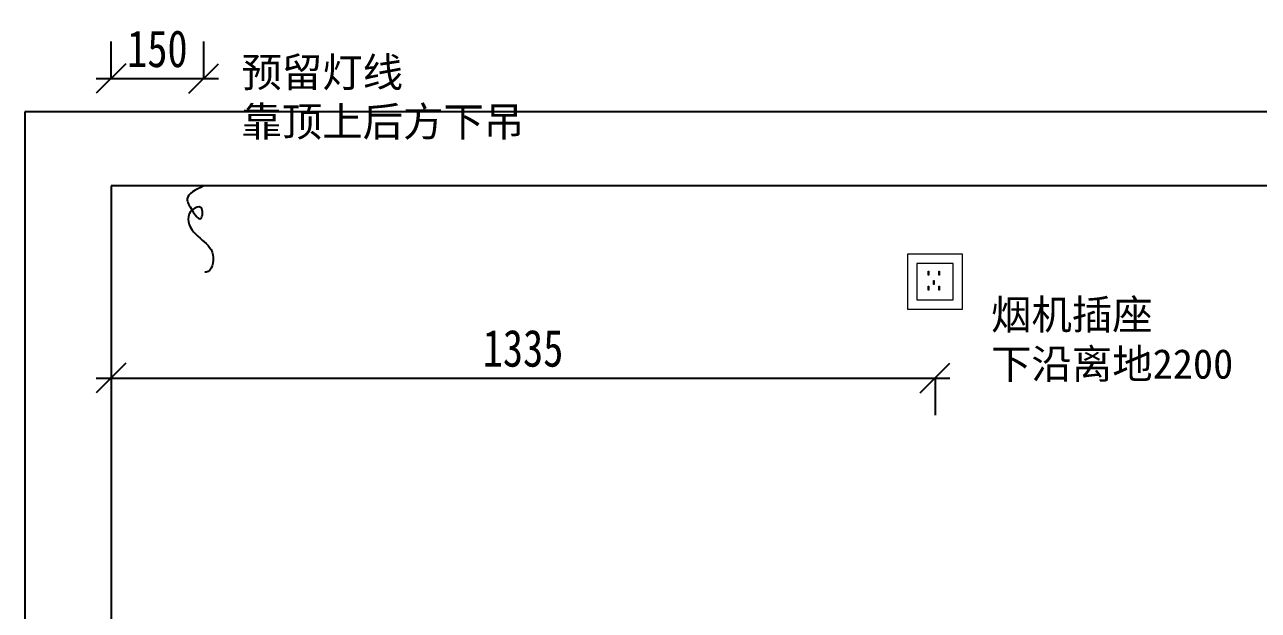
# Model space of a CAD drawing. Header units: millimetres. Extents: x -497855 to 324262, y -590254 to -173602.
# Drawn here: x -487195 to -485196, y -586227 to -585277 of the extents above; entities that cross this region are included whole.
import ezdxf

# ---------------------------------------------------------------- set-up
doc = ezdxf.new("R2010")
doc.units = ezdxf.units.MM
doc.header["$PDMODE"] = 3
doc.linetypes.add('DASH', pattern=[0.35, 0.25, -0.1])
doc.layers.add('HL_000 图签', color=7, linetype='Continuous')
doc.layers.add('水电图层', color=4, linetype='Continuous')
doc.styles.add('HL_黑体', font='simhei.ttf')
doc.styles.add('数、文', font='', dxfattribs={"width": 0.8})
doc.styles.get('数、文').set_extended_font_data('SimSun')
doc.dimstyles.new('60', dxfattribs={"dimscale": 60, "dimtxt": 1, "dimasz": 0.8, "dimexe": 1, "dimexo": 3, "dimgap": 0.3, "dimtad": 1, "dimdec": 0, "dimtxsty": '数、文', "dimblk": 'OBLIQUE', "dimcen": 0.3, "dimdle": 0.4, "dimclrd": 8, "dimclre": 8, "dimclrt": 1, "dimadec": 0, "dimazin": 0, "dimtfac": 1, "dimtdec": 0, "dimtix": 1, "dimtofl": 0, "dimtmove": 1, "dimatfit": 3, "dimldrblk": 'DOT', "dimfxl": 1, "dimfxlon": 1, "dimtolj": 1, "dimarcsym": 0})

# ---------------------------------------------------------------- blocks, each defined once
blk = doc.blocks.new('gg5')
at = {"color": 20, "lineweight": 13}
for points in [[(335080.5, -219540.4), (335169.5, -219540.4), (335169.5, -219451.4), (335080.5, -219451.4)], [(335095.9, -219525.4), (335154.9, -219525.4), (335154.9, -219466.4), (335095.9, -219466.4)], [(335114.2, -219478.7), (335115.2, -219478.7), (335115.2, -219485.2), (335114.2, -219485.2)], [(335122.6, -219493.9), (335123.6, -219493.9), (335123.6, -219500.3), (335122.6, -219500.3)], [(335131.3, -219478.7), (335132.3, -219478.7), (335132.3, -219485.2), (335131.3, -219485.2)], [(335114.2, -219502.9), (335115.2, -219502.9), (335115.2, -219509.4), (335114.2, -219509.4)], [(335131.3, -219502.9), (335132.3, -219502.9), (335132.3, -219509.4), (335131.3, -219509.4)]]:
    blk.add_lwpolyline(points, close=True, dxfattribs=at)
blk = doc.blocks.new('_Oblique')
at = {"color": 0, "linetype": 'ByBlock', "lineweight": -2}
blk.add_line((-0.5, -0.5), (0.5, 0.5), dxfattribs=at)
blk = doc.blocks.new('*D459')
at = {"layer": 'Defpoints', "color": 0}
for p in [(-487055.2, -585699.3), (-485720.2, -585738.4), (-485720.2, -585850.1)]:
    blk.add_point(p, dxfattribs=at)
at = {"layer": '水电图层', "color": 8, "lineweight": -2}
for p, q in [((-487079.2, -585850.1), (-485696.2, -585850.1)), ((-487055.2, -585850.1), (-487055.2, -585910.1)), ((-485720.2, -585850.1), (-485720.2, -585910.1))]:
    blk.add_line(p, q, dxfattribs=at)
at = {"layer": '水电图层', "color": 8, "lineweight": -2, "xscale": 48, "yscale": 48, "zscale": 48, "rotation": 180}
blk.add_blockref('_Oblique', (-487055.2, -585850.1), dxfattribs=at)
at = {"layer": '水电图层', "color": 8, "lineweight": -2, "xscale": 48, "yscale": 48, "zscale": 48}
blk.add_blockref('_Oblique', (-485720.2, -585850.1), dxfattribs=at)
at = {"layer": '水电图层', "color": 1, "insert": (-486387.7, -585802.1), "char_height": 60, "attachment_point": 5, "style": '数、文'}
blk.add_mtext('\\A1;1335', dxfattribs=at)
blk = doc.blocks.new('*D460')
at = {"layer": 'Defpoints', "color": 0}
for p in [(-486905.1, -585364.3), (-487055.2, -585538.4), (-486905.1, -585538.4)]:
    blk.add_point(p, dxfattribs=at)
at = {"layer": '水电图层', "color": 8, "lineweight": -2}
for p, q in [((-487055.2, -585364.3), (-487055.2, -585304.3)), ((-486905.1, -585364.3), (-486905.1, -585304.3)), ((-487079.2, -585364.3), (-486881.1, -585364.3))]:
    blk.add_line(p, q, dxfattribs=at)
at = {"layer": '水电图层', "color": 8, "lineweight": -2, "xscale": 48, "yscale": 48, "zscale": 48, "rotation": 180}
blk.add_blockref('_Oblique', (-487055.2, -585364.3), dxfattribs=at)
at = {"layer": '水电图层', "color": 8, "lineweight": -2, "xscale": 48, "yscale": 48, "zscale": 48}
blk.add_blockref('_Oblique', (-486905.1, -585364.3), dxfattribs=at)
at = {"layer": '水电图层', "color": 1, "insert": (-486980.1, -585316.3), "char_height": 60, "attachment_point": 5, "style": '数、文'}
blk.add_mtext('\\A1;150', dxfattribs=at)

msp = doc.modelspace()

# ---------------------------------------------------------------- linework, layer by layer
at = {"layer": '水电图层', "color": 2}
for p, q in [((-487195.15, -585418.45), (-487195.15, -587938.45)), ((-482555.15, -585418.45), (-487195.15, -585418.45)), ((-487055.15, -585538.45), (-487055.15, -587938.45)), ((-482695.15, -585538.45), (-487055.15, -585538.45))]:
    msp.add_line(p, q, dxfattribs=at)
at = {"layer": '水电图层', "color": 255}
msp.add_spline([(-486905.11, -585538.45), (-486931.85, -585559.44), (-486923.73, -585578.05), (-486909.89, -585591.4), (-486909.41, -585573.75), (-486922.78, -585576.61), (-486930.42, -585592.36), (-486910.84, -585623.37), (-486890.31, -585650.09), (-486901.29, -585678.24), (-486903.2, -585678.24)], degree=3, dxfattribs=at)

# ---------------------------------------------------------------- block references
at = {"layer": '水电图层', "color": 0, "linetype": 'DASH'}
msp.add_blockref('gg5', (-820845.51, -366198.01), dxfattribs=at)

# ---------------------------------------------------------------- texts
at = {"layer": 'HL_000 图签', "color": 84, "char_height": 48, "attachment_point": 1, "style": 'HL_黑体'}
for s, insert, width in [('{\\fSimSun|b0|i0|c134|p2;预留灯线\\P靠顶上后方下吊}', (-486843.99, -585330.16), 1400.1884), ('{\\fSimSun|b0|i0|c134|p2;烟机插座\\P下沿离地2200}', (-485629.58, -585723.07), 1032.244)]:
    msp.add_mtext(s, dxfattribs=dict(at, insert=insert, width=width))

# ---------------------------------------------------------------- dimensions: what is measured, and where the dimension line sits
at = {"layer": '水电图层', "color": 255}
for base, p1, p2, picture, middle in [((-486905.11, -585364.31), (-487055.15, -585538.45), (-486905.11, -585538.45), '*D460', (-486980.13, -585316.31)), ((-485720.15, -585850.13), (-487055.15, -585699.26), (-485720.15, -585738.45), '*D459', (-486387.65, -585802.13))]:
    dim = msp.add_linear_dim(base=base, p1=p1, p2=p2, dimstyle='60', override={"dimdec": 1, "dimtdec": 1}, dxfattribs=at)
    dim.commit()
    dim.dimension.update_dxf_attribs({"geometry": picture, "text_midpoint": middle})

doc.saveas('drawing.dxf')
